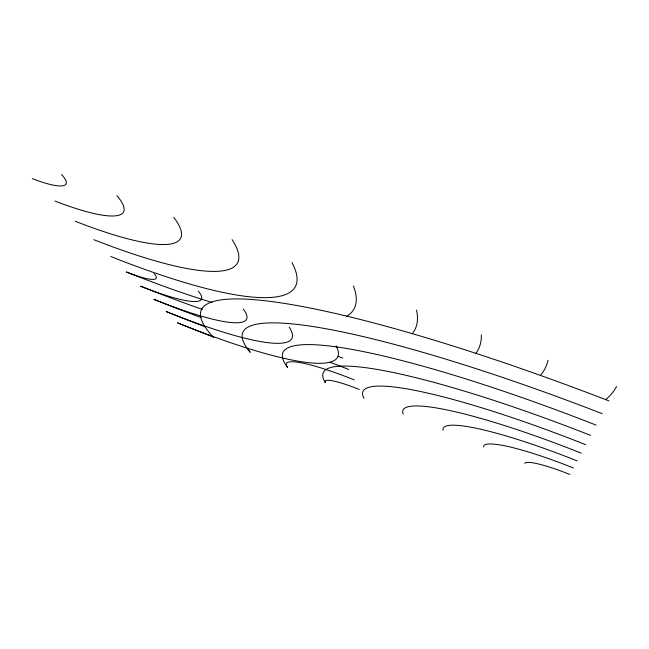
<?xml version="1.0" encoding="UTF-8"?>
<svg xmlns="http://www.w3.org/2000/svg" width="649" height="649" viewBox="0 0 649 649"><rect width="100%" height="100%" fill="white"/><g stroke="black" fill="none" stroke-linecap="round" stroke-linejoin="round"><path stroke-width="0.97" d="M616.55 386.479A829.868 183.359 29.3 0 1 605.655 399.614M213.091 336.912A829.868 183.359 29.3 0 1 177.469 322.804A260.857 42.915 26 0 0 336.133 345.82M483.57 446.812A91.598 13.094 21.9 0 1 573.375 467.978M443.04 430.392A137.969 19.794 21.9 0 1 577.123 460.895M403.191 414.249A185.046 26.682 21.9 0 1 581.22 453.164M364.008 398.372A233.088 33.821 21.9 0 1 585.698 444.703M608.924 400.871A441.263 66.766 21.7 0 0 213.578 337.431A172.366 25.133 23.5 0 1 212.629 336.393M338.088 356.333A172.366 25.133 23.5 0 1 342.672 358.151M116.95 195.673A134.765 26.017 27.8 0 1 54.938 201.028M173.786 217.383A203.973 39.621 27.9 0 1 75.308 221.268M232.099 239.651A275.476 53.989 27.9 0 1 93.845 239.692M291.945 262.512A350.257 69.451 28.1 0 1 110.784 256.525M602.15 413.656A386.058 57.656 21.7 0 0 250.271 352.302A128.616 18.659 23.5 0 1 247.699 348.383M330.171 362.32A128.616 18.659 23.5 0 1 348.667 369.459M596.09 425.095A333.245 49.21 21.8 0 0 287.564 367.407A85.433 12.347 23.5 0 1 354.192 379.868M590.639 435.39A282.38 41.301 21.8 0 0 325.465 382.764A42.623 6.149 23.5 0 1 359.286 389.473M353.397 285.982A429.484 86.414 28.2 0 1 346.582 316.371M212.118 302.491A429.484 86.414 28.2 0 1 126.32 271.972A50.873 8.194 25.9 0 0 154.089 273.683M202.293 309.37A514.657 105.414 28.4 0 1 140.63 286.193A102.063 16.476 26 0 0 198.245 291.182M416.512 310.084A514.657 105.414 28.4 0 1 412.091 333.805M201.141 317.596A607.756 127.155 28.6 0 1 153.845 299.327A153.894 24.946 26 0 0 243.286 309.029M481.363 334.852A607.756 127.155 28.6 0 1 475.798 353.437M548.016 360.309A711.507 152.645 29 0 1 540.276 375.422M205.157 326.82A711.507 152.645 29 0 1 166.095 311.496A206.698 33.724 26 0 0 289.243 327.234M61.533 174.508A67.025 12.891 27.8 0 1 32.45 178.678M524.79 463.508A45.69 6.514 21.9 0 1 569.919 474.492"/></g></svg>
